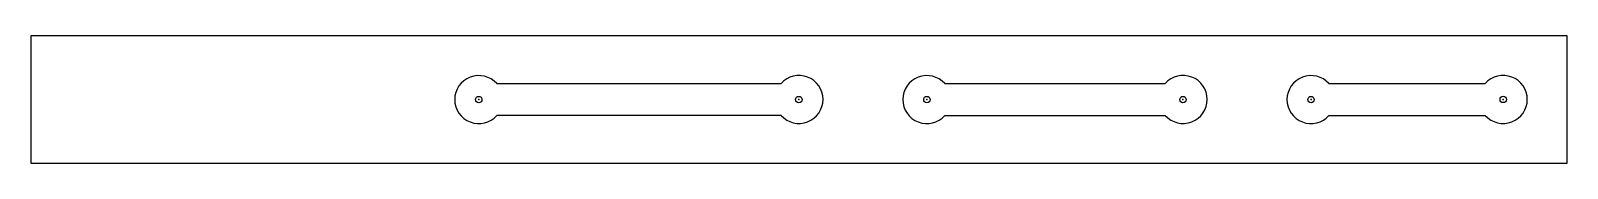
# Model space of a CAD drawing. Extents: x 0 to 12, y 0 to 1.
import ezdxf

# ---------------------------------------------------------------- set-up
doc = ezdxf.new("R2010")
doc.units = 0
doc.header["$MEASUREMENT"] = 0
doc.layers.add('CAD', color=6, linetype='Continuous', true_color=0xff00ff)
doc.layers.add('FOCUS_SCALE', color=6, linetype='Continuous', true_color=0xff00ff)

msp = doc.modelspace()

# ---------------------------------------------------------------- linework, layer by layer
at = {"layer": 'CAD', "linetype": 'Continuous'}
for p, q in [((12.001, 1.001), (0.001, 1.001)), ((0.001, 1.001), (0.001, 0.001)), ((12.001, 0.001), (12.001, 1.001)), ((3.64, 0.625), (5.861, 0.626)), ((7.14, 0.625), (8.861, 0.626)), ((10.14, 0.625), (11.361, 0.626)), ((5.861, 0.376), (3.64, 0.375)), ((7.14, 0.375), (8.861, 0.376)), ((10.14, 0.375), (11.361, 0.376)), ((0.001, 0.001), (12.001, 0.001))]:
    msp.add_line(p, q, dxfattribs=at)
for centre, start, end in [((3.5, 0.5), 41.8103, 318.1897), ((6.001, 0.501), 221.8103, 138.1897), ((7, 0.5), 41.8103, 318.1897), ((9.001, 0.501), 221.8103, 138.1897), ((10, 0.5), 41.8103, 318.1897), ((11.501, 0.501), 221.8103, 138.1897)]:
    msp.add_arc(centre, 0.188, start, end, dxfattribs=at)
for p in [(3.5, 0.5), (6, 0.5), (7, 0.5), (9, 0.5), (10, 0.5), (11.5, 0.5)]:
    msp.add_point(p, dxfattribs=at)
at = {"layer": 'FOCUS_SCALE', "linetype": 'Continuous'}
for centre in [(3.5, 0.5), (6, 0.5), (7, 0.5), (9, 0.5), (10, 0.5), (11.501, 0.501)]:
    msp.add_circle(centre, 0.025, dxfattribs=at)

doc.saveas('drawing.dxf')
